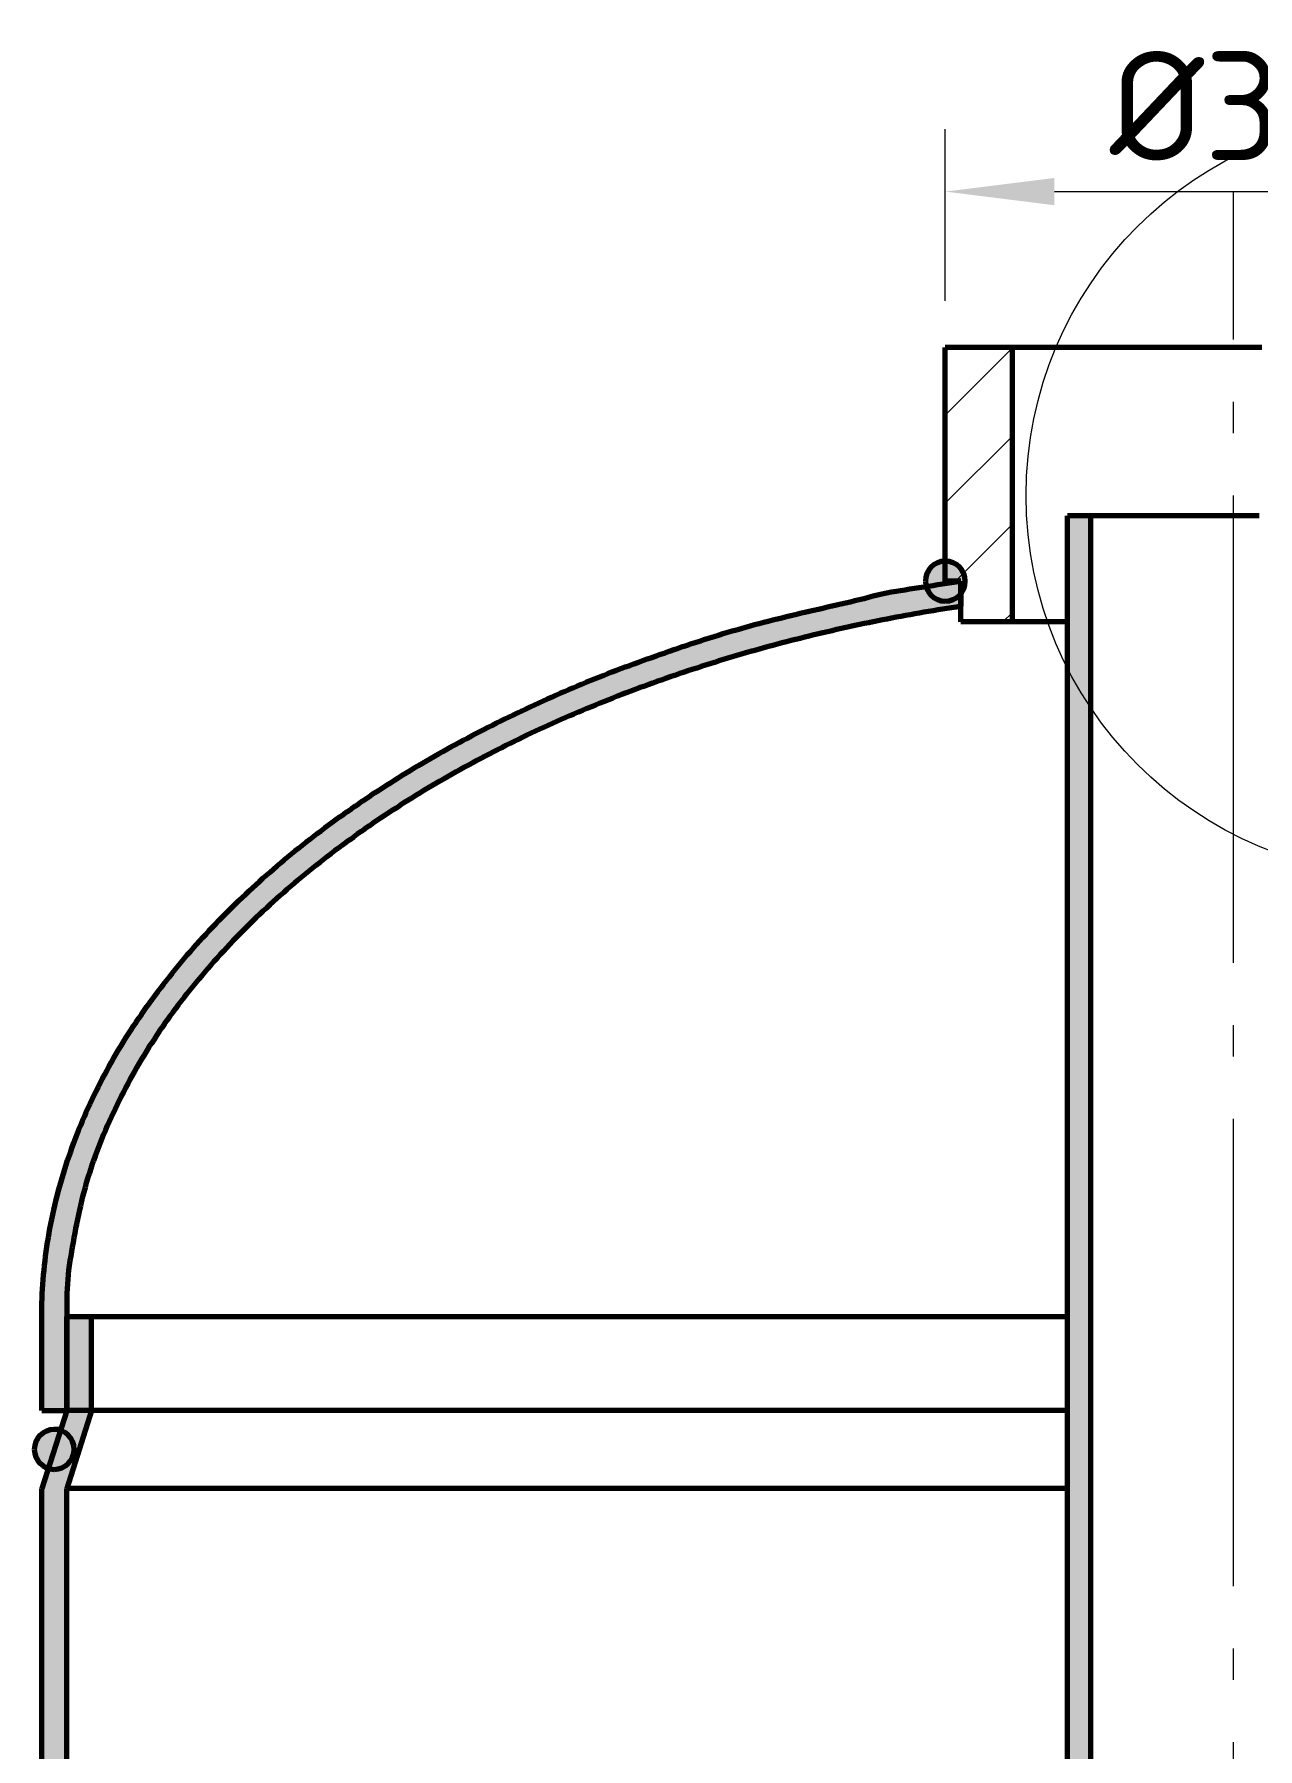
# Model space of a CAD drawing. Header units: millimetres. Extents: x 0 to 2382, y 0 to 420.
# Drawn here: x 725.5 to 764.8, y 259.4 to 314.4 of the extents above; entities that cross this region are included whole.
import ezdxf

# ---------------------------------------------------------------- set-up
doc = ezdxf.new("R2010")
doc.units = ezdxf.units.MM
doc.linetypes.add('IRAM-F-TRAZO-PUNTO', pattern=[20, 15, -2, 1, -2])
for name, color, linetype, lineweight in [('01-VISIBLE', 7, 'CONTINUOUS', 70), ('03-EJE', 1, 'IRAM-F-TRAZO-PUNTO', 18), ('04-COTA', 3, 'CONTINUOUS', 18), ('05-RAYADO', 8, 'CONTINUOUS', 18), ('08-FINA', 5, 'CONTINUOUS', 18)]:
    doc.layers.add(name, color=color, linetype=linetype, lineweight=lineweight)
doc.styles.add('ISO3098', font='isocpeur.ttf')
doc.dimstyles.new('FLAMA-IRAM', dxfattribs={"dimtxt": 3.5, "dimasz": 3.5, "dimexe": 2, "dimexo": 1.5, "dimgap": 1, "dimtad": 1, "dimdec": 1, "dimtxsty": 'ISO3098', "dimblk": 'IRAM_FLECHA', "dimblk1": 'IRAM_FLECHA', "dimblk2": 'IRAM_FLECHA', "dimcen": 2.5, "dimclrd": 256, "dimclre": 256, "dimclrt": 256, "dimazin": 3, "dimtfac": 1, "dimtmove": 0, "dimatfit": 3, "dimlwd": 18, "dimlwe": 18})

# ---------------------------------------------------------------- blocks, each defined once
blk = doc.blocks.new('IRAM_FLECHA')
blk.add_solid([(0, 0), (-1, 0.125), (-1, -0.125)])

msp = doc.modelspace()

# ---------------------------------------------------------------- hatches: boundary and pattern name
at = {"layer": '05-RAYADO'}
h = msp.add_hatch(dxfattribs=at)
h.set_pattern_fill('ANSI31', scale=0.62992)
h.paths.add_polyline_path([(756.906, 295.569), (755.245, 295.569), (755.245, 296.875), (754.75, 296.875), (754.75, 304.375), (756.906, 304.375)])
h = msp.add_hatch(color=7, dxfattribs=at)
h.dxf.hatch_style = 1
h.paths.add_polyline_path([(759.425, 122.175), (758.675, 122.175), (758.675, 298.975), (759.425, 298.975)])
h = msp.add_hatch(color=7, dxfattribs=at)
h.dxf.hatch_style = 1
h.paths.add_polyline_path([(754.11, 296.875), (754.118, 296.975), (754.141, 297.073), (754.18, 297.166), (754.232, 297.251), (754.297, 297.328), (754.374, 297.393), (754.459, 297.445), (754.552, 297.484), (754.65, 297.507), (754.75, 297.515), (754.85, 297.507), (754.948, 297.484), (755.041, 297.445), (755.126, 297.393), (755.203, 297.328), (755.268, 297.251), (755.32, 297.166), (755.359, 297.073), (755.382, 296.975), (755.39, 296.875), (755.382, 296.775), (755.359, 296.677), (755.32, 296.584), (755.268, 296.499), (755.203, 296.422), (755.126, 296.357), (755.041, 296.305), (754.948, 296.266), (754.85, 296.243), (754.75, 296.235), (754.65, 296.243), (754.552, 296.266), (754.459, 296.305), (754.374, 296.357), (754.297, 296.422), (754.232, 296.499), (754.18, 296.584), (754.141, 296.677), (754.118, 296.775)])
h = msp.add_hatch(color=7, dxfattribs=at)
h.dxf.hatch_style = 1
h.paths.add_polyline_path([(726.55, 270.268), (725.75, 270.268), (725.75, 273.268), (725.75, 273.37), (725.751, 273.473), (725.753, 273.575), (725.755, 273.677), (725.758, 273.78), (725.762, 273.882), (725.767, 273.984), (725.772, 274.086), (725.777, 274.188), (725.784, 274.29), (725.791, 274.392), (725.799, 274.495), (725.807, 274.596), (725.816, 274.698), (725.826, 274.8), (725.837, 274.902), (725.848, 275.004), (725.86, 275.105), (725.872, 275.207), (725.886, 275.308), (725.899, 275.41), (725.914, 275.511), (725.929, 275.612), (725.945, 275.713), (725.962, 275.814), (725.979, 275.915), (725.996, 276.016), (726.015, 276.116), (726.034, 276.217), (726.054, 276.317), (726.074, 276.418), (726.095, 276.518), (726.117, 276.618), (726.139, 276.718), (726.162, 276.817), (726.186, 276.917), (726.21, 277.016), (726.235, 277.116), (726.26, 277.215), (726.286, 277.314), (726.313, 277.412), (726.34, 277.511), (726.368, 277.609), (726.396, 277.708), (726.426, 277.806), (726.455, 277.904), (726.486, 278.001), (726.517, 278.099), (726.548, 278.196), (726.58, 278.293), (726.613, 278.39), (726.646, 278.487), (726.68, 278.584), (726.715, 278.68), (726.75, 278.776), (726.785, 278.872), (726.822, 278.968), (726.858, 279.063), (726.896, 279.158), (726.933, 279.253), (726.972, 279.348), (727.011, 279.443), (727.05, 279.537), (727.09, 279.631), (727.131, 279.725), (727.172, 279.819), (727.214, 279.912), (727.256, 280.006), (727.299, 280.099), (727.342, 280.191), (727.386, 280.284), (727.43, 280.376), (727.475, 280.468), (727.52, 280.56), (727.566, 280.651), (727.612, 280.742), (727.659, 280.833), (727.706, 280.924), (727.754, 281.015), (727.802, 281.105), (727.851, 281.195), (727.9, 281.285), (727.95, 281.374), (728, 281.463), (728.051, 281.552), (728.102, 281.641), (728.154, 281.729), (728.206, 281.817), (728.258, 281.905), (728.311, 281.992), (728.365, 282.08), (728.418, 282.167), (728.473, 282.253), (728.527, 282.34), (728.583, 282.426), (728.638, 282.512), (728.694, 282.598), (728.751, 282.683), (728.807, 282.768), (728.865, 282.853), (728.922, 282.937), (728.98, 283.022), (729.039, 283.106), (729.098, 283.189), (729.157, 283.273), (729.217, 283.356), (729.277, 283.439), (729.337, 283.521), (729.398, 283.603), (729.459, 283.685), (729.521, 283.767), (729.583, 283.849), (729.645, 283.93), (729.708, 284.01), (729.771, 284.091), (729.834, 284.171), (729.898, 284.251), (729.962, 284.331), (730.027, 284.41), (730.092, 284.49), (730.157, 284.568), (730.222, 284.647), (730.288, 284.725), (730.355, 284.803), (730.421, 284.881), (730.488, 284.958), (730.555, 285.035), (730.623, 285.112), (730.691, 285.189), (730.759, 285.265), (730.827, 285.341), (730.896, 285.417), (730.965, 285.492), (731.035, 285.567), (731.105, 285.642), (731.175, 285.717), (731.245, 285.791), (731.316, 285.865), (731.387, 285.939), (731.458, 286.012), (731.529, 286.085), (731.601, 286.158), (731.673, 286.231), (731.746, 286.303), (731.818, 286.375), (731.891, 286.447), (731.965, 286.518), (732.038, 286.589), (732.112, 286.66), (732.186, 286.731), (732.26, 286.801), (732.335, 286.871), (732.41, 286.941), (732.485, 287.01), (732.56, 287.08), (732.636, 287.149), (732.712, 287.217), (732.788, 287.286), (732.864, 287.354), (732.941, 287.422), (733.018, 287.489), (733.095, 287.556), (733.172, 287.623), (733.25, 287.69), (733.327, 287.756), (733.405, 287.823), (733.484, 287.889), (733.562, 287.954), (733.641, 288.02), (733.72, 288.085), (733.799, 288.149), (733.878, 288.214), (733.958, 288.278), (734.038, 288.342), (734.118, 288.406), (734.198, 288.469), (734.279, 288.533), (734.359, 288.595), (734.44, 288.658), (734.521, 288.721), (734.603, 288.783), (734.684, 288.845), (734.766, 288.906), (734.848, 288.967), (734.93, 289.028), (735.012, 289.089), (735.095, 289.15), (735.177, 289.21), (735.26, 289.27), (735.343, 289.33), (735.426, 289.389), (735.51, 289.449), (735.593, 289.508), (735.677, 289.566), (735.761, 289.625), (735.845, 289.683), (735.93, 289.741), (736.014, 289.799), (736.099, 289.856), (736.184, 289.913), (736.269, 289.97), (736.354, 290.027), (736.439, 290.083), (736.525, 290.139), (736.61, 290.195), (736.696, 290.251), (736.782, 290.306), (736.868, 290.362), (736.955, 290.417), (737.041, 290.471), (737.128, 290.526), (737.215, 290.58), (737.302, 290.634), (737.389, 290.687), (737.476, 290.741), (737.563, 290.794), (737.651, 290.847), (737.739, 290.899), (737.827, 290.952), (737.915, 291.004), (738.003, 291.056), (738.091, 291.108), (738.18, 291.159), (738.268, 291.21), (738.357, 291.261), (738.446, 291.312), (738.535, 291.363), (738.624, 291.413), (738.713, 291.463), (738.802, 291.512), (738.892, 291.562), (738.982, 291.611), (739.071, 291.66), (739.161, 291.709), (739.251, 291.758), (739.342, 291.806), (739.432, 291.854), (739.522, 291.902), (739.613, 291.95), (739.704, 291.997), (739.794, 292.044), (739.885, 292.091), (739.976, 292.138), (740.067, 292.184), (740.159, 292.231), (740.25, 292.277), (740.342, 292.323), (740.433, 292.368), (740.525, 292.414), (740.617, 292.459), (740.709, 292.504), (740.801, 292.548), (740.893, 292.593), (740.985, 292.637), (741.077, 292.681), (741.17, 292.725), (741.262, 292.769), (741.355, 292.812), (741.448, 292.855), (741.541, 292.898), (741.634, 292.941), (741.727, 292.983), (741.82, 293.026), (741.913, 293.068), (742.006, 293.109), (742.1, 293.151), (742.194, 293.192), (742.287, 293.233), (742.381, 293.274), (742.475, 293.315), (742.569, 293.355), (742.663, 293.396), (742.757, 293.436), (742.851, 293.475), (742.946, 293.515), (743.04, 293.554), (743.135, 293.593), (743.23, 293.632), (743.324, 293.67), (743.419, 293.709), (743.514, 293.747), (743.609, 293.785), (743.704, 293.822), (743.8, 293.86), (743.895, 293.897), (743.99, 293.934), (744.086, 293.971), (744.181, 294.007), (744.277, 294.043), (744.373, 294.08), (744.469, 294.116), (744.564, 294.151), (744.66, 294.187), (744.756, 294.222), (744.852, 294.257), (744.949, 294.292), (745.045, 294.327), (745.141, 294.362), (745.237, 294.397), (745.334, 294.431), (745.43, 294.465), (745.527, 294.499), (745.623, 294.533), (745.72, 294.567), (745.816, 294.6), (745.913, 294.634), (746.01, 294.667), (746.107, 294.7), (746.204, 294.733), (746.3, 294.766), (746.397, 294.799), (746.494, 294.831), (746.591, 294.863), (746.689, 294.896), (746.786, 294.928), (746.883, 294.959), (746.98, 294.991), (747.078, 295.022), (747.175, 295.053), (747.273, 295.084), (747.37, 295.115), (747.468, 295.145), (747.566, 295.175), (747.664, 295.205), (747.762, 295.234), (747.86, 295.263), (747.958, 295.292), (748.056, 295.32), (748.155, 295.349), (748.253, 295.376), (748.352, 295.404), (748.45, 295.431), (748.549, 295.458), (748.648, 295.485), (748.747, 295.511), (748.846, 295.538), (748.945, 295.563), (749.044, 295.589), (749.143, 295.614), (749.242, 295.639), (749.341, 295.664), (749.441, 295.689), (749.54, 295.713), (749.639, 295.737), (749.739, 295.761), (749.838, 295.785), (749.938, 295.808), (750.038, 295.832), (750.137, 295.855), (750.237, 295.878), (750.336, 295.902), (750.436, 295.925), (750.536, 295.948), (750.636, 295.971), (750.735, 295.994), (750.835, 296.016), (750.935, 296.039), (751.034, 296.062), (751.134, 296.085), (751.234, 296.108), (751.334, 296.13), (751.433, 296.153), (751.533, 296.176), (751.633, 296.199), (751.732, 296.222), (751.832, 296.246), (751.932, 296.27), (752.031, 296.294), (752.13, 296.319), (752.229, 296.345), (752.327, 296.373), (752.426, 296.402), (752.524, 296.429), (752.624, 296.453), (752.724, 296.474), (752.824, 296.493), (752.925, 296.512), (753.026, 296.53), (753.127, 296.547), (753.228, 296.564), (753.329, 296.58), (753.43, 296.597), (753.531, 296.613), (753.632, 296.629), (753.733, 296.645), (753.834, 296.66), (753.935, 296.676), (754.036, 296.692), (754.137, 296.707), (754.238, 296.723), (754.339, 296.738), (754.441, 296.754), (754.542, 296.769), (754.643, 296.784), (754.744, 296.799), (754.845, 296.814), (754.946, 296.83), (755.048, 296.845), (755.149, 296.86), (755.25, 296.875), (755.25, 296.069), (755.151, 296.054), (755.052, 296.039), (754.953, 296.023), (754.854, 296.008), (754.755, 295.992), (754.656, 295.976), (754.557, 295.96), (754.458, 295.944), (754.359, 295.928), (754.26, 295.911), (754.162, 295.894), (754.063, 295.877), (753.964, 295.86), (753.865, 295.843), (753.767, 295.826), (753.668, 295.808), (753.569, 295.79), (753.471, 295.772), (753.372, 295.754), (753.274, 295.736), (753.175, 295.717), (753.077, 295.698), (752.978, 295.68), (752.88, 295.66), (752.782, 295.641), (752.683, 295.622), (752.585, 295.602), (752.487, 295.582), (752.389, 295.562), (752.291, 295.542), (752.192, 295.522), (752.094, 295.501), (751.996, 295.481), (751.898, 295.46), (751.8, 295.439), (751.702, 295.418), (751.604, 295.396), (751.507, 295.375), (751.409, 295.353), (751.311, 295.331), (751.213, 295.309), (751.116, 295.286), (751.018, 295.264), (750.92, 295.241), (750.823, 295.218), (750.725, 295.195), (750.628, 295.172), (750.53, 295.149), (750.433, 295.125), (750.336, 295.101), (750.238, 295.077), (750.141, 295.053), (750.044, 295.029), (749.947, 295.004), (749.849, 294.98), (749.752, 294.955), (749.655, 294.93), (749.558, 294.904), (749.462, 294.879), (749.365, 294.853), (749.268, 294.827), (749.171, 294.801), (749.074, 294.775), (748.978, 294.749), (748.881, 294.722), (748.784, 294.695), (748.688, 294.668), (748.591, 294.641), (748.495, 294.614), (748.399, 294.586), (748.302, 294.559), (748.206, 294.531), (748.11, 294.503), (748.014, 294.474), (747.918, 294.446), (747.822, 294.417), (747.726, 294.388), (747.63, 294.359), (747.534, 294.33), (747.438, 294.3), (747.343, 294.271), (747.247, 294.241), (747.151, 294.211), (747.056, 294.181), (746.96, 294.15), (746.865, 294.119), (746.77, 294.089), (746.674, 294.058), (746.579, 294.026), (746.484, 293.995), (746.389, 293.963), (746.294, 293.932), (746.199, 293.899), (746.104, 293.867), (746.009, 293.835), (745.914, 293.802), (745.82, 293.769), (745.725, 293.736), (745.63, 293.703), (745.536, 293.67), (745.442, 293.636), (745.347, 293.602), (745.253, 293.568), (745.159, 293.534), (745.065, 293.5), (744.971, 293.465), (744.877, 293.43), (744.783, 293.395), (744.689, 293.36), (744.595, 293.325), (744.502, 293.289), (744.408, 293.253), (744.315, 293.217), (744.221, 293.181), (744.128, 293.144), (744.035, 293.108), (743.941, 293.071), (743.848, 293.034), (743.755, 292.996), (743.662, 292.959), (743.569, 292.921), (743.477, 292.883), (743.384, 292.845), (743.291, 292.807), (743.199, 292.768), (743.107, 292.729), (743.014, 292.69), (742.922, 292.651), (742.83, 292.612), (742.738, 292.572), (742.646, 292.532), (742.554, 292.492), (742.462, 292.452), (742.371, 292.411), (742.279, 292.371), (742.188, 292.33), (742.096, 292.289), (742.005, 292.247), (741.914, 292.206), (741.823, 292.164), (741.732, 292.122), (741.641, 292.08), (741.55, 292.037), (741.459, 291.995), (741.369, 291.952), (741.278, 291.909), (741.188, 291.865), (741.098, 291.822), (741.007, 291.778), (740.917, 291.734), (740.827, 291.69), (740.738, 291.645), (740.648, 291.601), (740.558, 291.556), (740.469, 291.511), (740.38, 291.465), (740.29, 291.42), (740.201, 291.374), (740.112, 291.328), (740.023, 291.282), (739.934, 291.235), (739.846, 291.189), (739.757, 291.142), (739.669, 291.095), (739.581, 291.047), (739.492, 291), (739.404, 290.952), (739.316, 290.904), (739.229, 290.855), (739.141, 290.807), (739.053, 290.758), (738.966, 290.709), (738.879, 290.66), (738.792, 290.61), (738.705, 290.56), (738.618, 290.51), (738.531, 290.46), (738.444, 290.41), (738.358, 290.359), (738.272, 290.308), (738.186, 290.257), (738.1, 290.205), (738.014, 290.154), (737.928, 290.102), (737.842, 290.05), (737.757, 289.997), (737.672, 289.945), (737.586, 289.892), (737.502, 289.839), (737.417, 289.785), (737.332, 289.732), (737.247, 289.678), (737.163, 289.624), (737.079, 289.57), (736.995, 289.515), (736.911, 289.46), (736.827, 289.405), (736.744, 289.35), (736.66, 289.294), (736.577, 289.238), (736.494, 289.182), (736.411, 289.126), (736.329, 289.069), (736.246, 289.012), (736.164, 288.955), (736.082, 288.898), (736, 288.84), (735.918, 288.782), (735.836, 288.724), (735.755, 288.666), (735.673, 288.607), (735.592, 288.548), (735.511, 288.489), (735.431, 288.43), (735.35, 288.37), (735.27, 288.31), (735.19, 288.25), (735.11, 288.19), (735.03, 288.129), (734.951, 288.068), (734.871, 288.007), (734.792, 287.945), (734.713, 287.883), (734.635, 287.821), (734.556, 287.759), (734.478, 287.696), (734.4, 287.634), (734.322, 287.57), (734.244, 287.507), (734.167, 287.443), (734.09, 287.379), (734.013, 287.315), (733.936, 287.251), (733.86, 287.186), (733.783, 287.121), (733.707, 287.056), (733.631, 286.99), (733.556, 286.924), (733.481, 286.858), (733.405, 286.792), (733.331, 286.725), (733.256, 286.658), (733.182, 286.591), (733.108, 286.524), (733.034, 286.456), (732.96, 286.388), (732.887, 286.32), (732.814, 286.251), (732.741, 286.182), (732.668, 286.113), (732.596, 286.044), (732.524, 285.974), (732.452, 285.904), (732.381, 285.834), (732.31, 285.764), (732.239, 285.693), (732.168, 285.622), (732.098, 285.55), (732.028, 285.479), (731.958, 285.407), (731.888, 285.335), (731.819, 285.262), (731.75, 285.189), (731.682, 285.116), (731.613, 285.043), (731.545, 284.969), (731.478, 284.895), (731.41, 284.821), (731.343, 284.747), (731.277, 284.672), (731.21, 284.597), (731.144, 284.521), (731.078, 284.446), (731.013, 284.37), (730.948, 284.294), (730.883, 284.217), (730.819, 284.14), (730.755, 284.063), (730.691, 283.986), (730.627, 283.908), (730.564, 283.831), (730.502, 283.752), (730.439, 283.674), (730.377, 283.595), (730.316, 283.516), (730.255, 283.437), (730.194, 283.357), (730.133, 283.277), (730.073, 283.197), (730.013, 283.117), (729.954, 283.036), (729.895, 282.955), (729.836, 282.874), (729.778, 282.792), (729.72, 282.71), (729.663, 282.628), (729.606, 282.546), (729.549, 282.463), (729.493, 282.38), (729.437, 282.297), (729.381, 282.214), (729.326, 282.13), (729.272, 282.046), (729.218, 281.961), (729.164, 281.877), (729.111, 281.792), (729.058, 281.707), (729.006, 281.621), (728.954, 281.536), (728.902, 281.45), (728.852, 281.363), (728.801, 281.277), (728.751, 281.19), (728.702, 281.103), (728.653, 281.015), (728.604, 280.928), (728.556, 280.84), (728.509, 280.751), (728.462, 280.663), (728.415, 280.574), (728.369, 280.485), (728.323, 280.396), (728.278, 280.306), (728.234, 280.217), (728.19, 280.127), (728.146, 280.036), (728.103, 279.946), (728.06, 279.855), (728.018, 279.764), (727.976, 279.673), (727.935, 279.582), (727.894, 279.49), (727.854, 279.399), (727.814, 279.307), (727.775, 279.214), (727.736, 279.122), (727.698, 279.03), (727.66, 278.937), (727.622, 278.844), (727.586, 278.751), (727.549, 278.657), (727.514, 278.563), (727.479, 278.47), (727.444, 278.375), (727.411, 278.281), (727.378, 278.186), (727.345, 278.092), (727.314, 277.997), (727.283, 277.901), (727.252, 277.806), (727.223, 277.71), (727.194, 277.614), (727.166, 277.518), (727.139, 277.421), (727.113, 277.325), (727.087, 277.228), (727.062, 277.131), (727.038, 277.033), (727.014, 276.936), (726.991, 276.838), (726.969, 276.741), (726.947, 276.643), (726.926, 276.545), (726.906, 276.447), (726.885, 276.349), (726.866, 276.25), (726.846, 276.152), (726.827, 276.054), (726.809, 275.955), (726.79, 275.857), (726.772, 275.758), (726.755, 275.66), (726.738, 275.561), (726.721, 275.462), (726.704, 275.363), (726.687, 275.264), (726.671, 275.166), (726.655, 275.067), (726.64, 274.968), (726.626, 274.868), (726.613, 274.769), (726.601, 274.669), (726.591, 274.57), (726.583, 274.47), (726.576, 274.37), (726.57, 274.27), (726.565, 274.17), (726.561, 274.07), (726.558, 273.969), (726.556, 273.869), (726.554, 273.769), (726.552, 273.669), (726.551, 273.569), (726.551, 273.468), (726.55, 273.368), (726.55, 273.268)])
h = msp.add_hatch(color=7, dxfattribs=at)
h.dxf.hatch_style = 1
h.paths.add_polyline_path([(726.55, 109.625), (725.75, 109.625), (725.75, 267.768), (726.55, 270.268), (726.55, 273.268), (727.35, 273.268), (727.35, 270.268), (726.55, 267.768)])
h = msp.add_hatch(color=7, dxfattribs=at)
h.dxf.hatch_style = 1
h.paths.add_polyline_path([(725.51, 269.018), (725.518, 269.118), (725.541, 269.216), (725.58, 269.309), (725.632, 269.394), (725.697, 269.471), (725.774, 269.536), (725.859, 269.588), (725.952, 269.627), (726.05, 269.65), (726.15, 269.658), (726.25, 269.65), (726.348, 269.627), (726.441, 269.588), (726.526, 269.536), (726.603, 269.471), (726.668, 269.394), (726.72, 269.309), (726.759, 269.216), (726.782, 269.118), (726.79, 269.018), (726.782, 268.918), (726.759, 268.82), (726.72, 268.727), (726.668, 268.642), (726.603, 268.565), (726.526, 268.5), (726.441, 268.448), (726.348, 268.409), (726.25, 268.386), (726.15, 268.378), (726.05, 268.386), (725.952, 268.409), (725.859, 268.448), (725.774, 268.5), (725.697, 268.565), (725.632, 268.642), (725.58, 268.727), (725.541, 268.82), (725.518, 268.918)])

# ---------------------------------------------------------------- linework, layer by layer
at = {"layer": '01-VISIBLE'}
for p, q in [((756.906, 304.375), (754.75, 304.375)), ((754.75, 296.875), (754.75, 304.375)), ((756.906, 295.569), (756.906, 304.375)), ((758.675, 122.175), (758.675, 298.975)), ((759.425, 298.975), (758.675, 298.975)), ((759.425, 122.175), (759.425, 298.975)), ((755.245, 296.875), (754.75, 296.875)), ((755.245, 295.569), (755.245, 296.875)), ((755.25, 296.875), (755.25, 296.069)), ((756.906, 295.569), (755.245, 295.569)), ((725.75, 270.268), (725.75, 273.268)), ((727.35, 273.268), (726.55, 273.268)), ((726.55, 270.268), (726.55, 273.268)), ((726.55, 273.268), (726.55, 270.268)), ((727.35, 270.268), (727.35, 273.268)), ((726.55, 270.268), (725.75, 267.768)), ((725.75, 270.268), (726.55, 270.268)), ((727.35, 270.268), (726.55, 267.768)), ((725.75, 109.625), (725.75, 267.768)), ((726.55, 109.625), (726.55, 267.768))]:
    msp.add_line(p, q, dxfattribs=at)
for points in [[(764.906, 304.375), (764.755, 304.375), (764.604, 304.375), (764.453, 304.375), (764.302, 304.375), (764.151, 304.375), (764, 304.375), (763.849, 304.375), (763.698, 304.375), (763.547, 304.375), (763.396, 304.375), (763.245, 304.375), (763.094, 304.375), (762.943, 304.375), (762.793, 304.375), (762.642, 304.375), (762.491, 304.375), (762.34, 304.375), (762.189, 304.375), (762.038, 304.375), (761.887, 304.375), (761.736, 304.375), (761.585, 304.375), (761.434, 304.375), (761.283, 304.375), (761.132, 304.375), (760.981, 304.375), (760.83, 304.375), (760.679, 304.375), (760.528, 304.375), (760.378, 304.375), (760.227, 304.375), (760.076, 304.375), (759.925, 304.375), (759.774, 304.375), (759.623, 304.375), (759.472, 304.375), (759.321, 304.375), (759.17, 304.375), (759.019, 304.375), (758.868, 304.375), (758.717, 304.375), (758.566, 304.375), (758.415, 304.375), (758.264, 304.375), (758.113, 304.375), (757.963, 304.375), (757.812, 304.375), (757.661, 304.375), (757.51, 304.375), (757.359, 304.375), (757.208, 304.375), (757.057, 304.375), (756.906, 304.375)], [(764.825, 298.975), (764.675, 298.975), (764.525, 298.975), (764.375, 298.975), (764.225, 298.975), (764.075, 298.975), (763.925, 298.975), (763.775, 298.975), (763.625, 298.975), (763.475, 298.975), (763.325, 298.975), (763.175, 298.975), (763.025, 298.975), (762.875, 298.975), (762.725, 298.975), (762.575, 298.975), (762.425, 298.975), (762.275, 298.975), (762.125, 298.975), (761.975, 298.975), (761.825, 298.975), (761.675, 298.975), (761.525, 298.975), (761.375, 298.975), (761.225, 298.975), (761.075, 298.975), (760.925, 298.975), (760.775, 298.975), (760.625, 298.975), (760.475, 298.975), (760.325, 298.975), (760.175, 298.975), (760.025, 298.975), (759.875, 298.975), (759.725, 298.975), (759.575, 298.975), (759.425, 298.975)], [(725.75, 273.268), (725.751, 273.418), (725.753, 273.569), (725.757, 273.719), (725.762, 273.87), (725.768, 274.02), (725.776, 274.17), (725.786, 274.32), (725.797, 274.471), (725.809, 274.62), (725.823, 274.77), (725.839, 274.92), (725.856, 275.069), (725.874, 275.219), (725.894, 275.368), (725.915, 275.517), (725.938, 275.666), (725.962, 275.814), (725.987, 275.962), (726.014, 276.111), (726.042, 276.258), (726.072, 276.406), (726.103, 276.553), (726.135, 276.7), (726.169, 276.847), (726.204, 276.993), (726.24, 277.139), (726.278, 277.285), (726.317, 277.43), (726.358, 277.575), (726.4, 277.719), (726.443, 277.863), (726.487, 278.007), (726.533, 278.15), (726.58, 278.293), (726.629, 278.436), (726.678, 278.578), (726.729, 278.72), (726.781, 278.861), (726.834, 279.001), (726.889, 279.142), (726.945, 279.281), (727.002, 279.421), (727.06, 279.559), (727.119, 279.698), (727.179, 279.836), (727.241, 279.973), (727.304, 280.11), (727.368, 280.246), (727.433, 280.381), (727.499, 280.517), (727.566, 280.651), (727.634, 280.785), (727.704, 280.919), (727.774, 281.052), (727.845, 281.184), (727.918, 281.316), (727.991, 281.447), (728.066, 281.578), (728.142, 281.708), (728.218, 281.838), (728.296, 281.967), (728.374, 282.095), (728.453, 282.223), (728.534, 282.35), (728.615, 282.477), (728.697, 282.603), (728.781, 282.728), (728.865, 282.853), (728.95, 282.977), (729.035, 283.101), (729.122, 283.224), (729.21, 283.346), (729.298, 283.468), (729.387, 283.589), (729.477, 283.709), (729.568, 283.829), (729.66, 283.949), (729.752, 284.067), (729.846, 284.185), (729.94, 284.303), (730.034, 284.42), (730.13, 284.536), (730.226, 284.652), (730.323, 284.767), (730.421, 284.881), (730.52, 284.995), (730.619, 285.108), (730.719, 285.22), (730.819, 285.332), (730.921, 285.443), (731.023, 285.554), (731.125, 285.664), (731.228, 285.774), (731.332, 285.882), (731.437, 285.991), (731.542, 286.098), (731.648, 286.205), (731.754, 286.311), (731.861, 286.417), (731.969, 286.522), (732.077, 286.627), (732.186, 286.731), (732.295, 286.834), (732.405, 286.937), (732.516, 287.039), (732.627, 287.14), (732.738, 287.241), (732.851, 287.342), (732.963, 287.441), (733.077, 287.541), (733.19, 287.639), (733.304, 287.737), (733.419, 287.834), (733.534, 287.931), (733.65, 288.027), (733.766, 288.123), (733.883, 288.218), (734, 288.312), (734.118, 288.406), (734.236, 288.499), (734.355, 288.592), (734.474, 288.684), (734.593, 288.775), (734.713, 288.866), (734.833, 288.957), (734.954, 289.046), (735.075, 289.136), (735.197, 289.224), (735.319, 289.312), (735.441, 289.4), (735.564, 289.487), (735.687, 289.573), (735.811, 289.659), (735.935, 289.744), (736.059, 289.829), (736.184, 289.913), (736.309, 289.997), (736.434, 290.08), (736.56, 290.162), (736.686, 290.244), (736.813, 290.326), (736.94, 290.407), (737.067, 290.487), (737.194, 290.567), (737.322, 290.646), (737.45, 290.725), (737.579, 290.803), (737.708, 290.881), (737.837, 290.958), (737.966, 291.035), (738.096, 291.111), (738.226, 291.186), (738.357, 291.261), (738.488, 291.336), (738.619, 291.41), (738.75, 291.483), (738.881, 291.556), (739.013, 291.629), (739.146, 291.701), (739.278, 291.772), (739.411, 291.843), (739.544, 291.913), (739.677, 291.983), (739.81, 292.053), (739.944, 292.121), (740.078, 292.19), (740.212, 292.258), (740.347, 292.325), (740.482, 292.392), (740.617, 292.459), (740.752, 292.525), (740.887, 292.59), (741.023, 292.655), (741.159, 292.72), (741.295, 292.784), (741.431, 292.848), (741.568, 292.911), (741.705, 292.973), (741.842, 293.036), (741.979, 293.097), (742.116, 293.158), (742.254, 293.219), (742.392, 293.279), (742.53, 293.339), (742.669, 293.398), (742.807, 293.457), (742.946, 293.515), (743.085, 293.572), (743.224, 293.63), (743.363, 293.686), (743.503, 293.742), (743.643, 293.798), (743.783, 293.853), (743.923, 293.908), (744.063, 293.962), (744.204, 294.016), (744.345, 294.069), (744.485, 294.122), (744.626, 294.174), (744.768, 294.226), (744.909, 294.278), (745.05, 294.329), (745.192, 294.38), (745.334, 294.431), (745.476, 294.481), (745.617, 294.531), (745.76, 294.58), (745.902, 294.63), (746.044, 294.679), (746.186, 294.727), (746.329, 294.775), (746.472, 294.823), (746.614, 294.871), (746.757, 294.918), (746.9, 294.965), (747.043, 295.011), (747.187, 295.057), (747.33, 295.102), (747.474, 295.147), (747.618, 295.191), (747.762, 295.234), (747.906, 295.277), (748.051, 295.319), (748.195, 295.36), (748.34, 295.401), (748.485, 295.441), (748.63, 295.48), (748.776, 295.519), (748.921, 295.557), (749.067, 295.595), (749.213, 295.632), (749.359, 295.668), (749.505, 295.704), (749.651, 295.74), (749.797, 295.775), (749.944, 295.81), (750.09, 295.844), (750.237, 295.878), (750.383, 295.913), (750.53, 295.946), (750.677, 295.98), (750.823, 296.014), (750.97, 296.047), (751.117, 296.081), (751.263, 296.114), (751.41, 296.148), (751.557, 296.182), (751.703, 296.216), (751.85, 296.25), (751.996, 296.285), (752.142, 296.322), (752.287, 296.362), (752.431, 296.404), (752.577, 296.442), (752.724, 296.474), (752.872, 296.502), (753.02, 296.529), (753.168, 296.554), (753.317, 296.578), (753.465, 296.602), (753.614, 296.626), (753.762, 296.649), (753.911, 296.672), (754.06, 296.695), (754.209, 296.718), (754.357, 296.741), (754.506, 296.763), (754.655, 296.786), (754.804, 296.808), (754.952, 296.831), (755.101, 296.853), (755.25, 296.875)], [(755.25, 296.069), (755.101, 296.046), (754.953, 296.023), (754.804, 296), (754.656, 295.976), (754.508, 295.952), (754.359, 295.928), (754.211, 295.903), (754.063, 295.877), (753.915, 295.852), (753.767, 295.826), (753.619, 295.799), (753.471, 295.772), (753.323, 295.745), (753.175, 295.717), (753.028, 295.689), (752.88, 295.66), (752.733, 295.632), (752.585, 295.602), (752.438, 295.572), (752.291, 295.542), (752.143, 295.512), (751.996, 295.481), (751.849, 295.449), (751.702, 295.418), (751.555, 295.385), (751.409, 295.353), (751.262, 295.32), (751.116, 295.286), (750.969, 295.253), (750.823, 295.218), (750.676, 295.184), (750.53, 295.149), (750.384, 295.113), (750.238, 295.077), (750.092, 295.041), (749.947, 295.004), (749.801, 294.967), (749.655, 294.93), (749.51, 294.892), (749.365, 294.853), (749.219, 294.814), (749.074, 294.775), (748.929, 294.735), (748.784, 294.695), (748.64, 294.655), (748.495, 294.614), (748.351, 294.572), (748.206, 294.531), (748.062, 294.488), (747.918, 294.446), (747.774, 294.403), (747.63, 294.359), (747.486, 294.315), (747.343, 294.271), (747.199, 294.226), (747.056, 294.181), (746.913, 294.135), (746.77, 294.089), (746.627, 294.042), (746.484, 293.995), (746.341, 293.947), (746.199, 293.899), (746.056, 293.851), (745.914, 293.802), (745.772, 293.753), (745.63, 293.703), (745.489, 293.653), (745.347, 293.602), (745.206, 293.551), (745.065, 293.5), (744.924, 293.448), (744.783, 293.395), (744.642, 293.342), (744.502, 293.289), (744.361, 293.235), (744.221, 293.181), (744.081, 293.126), (743.941, 293.071), (743.802, 293.015), (743.662, 292.959), (743.523, 292.902), (743.384, 292.845), (743.245, 292.787), (743.107, 292.729), (742.968, 292.671), (742.83, 292.612), (742.692, 292.552), (742.554, 292.492), (742.416, 292.432), (742.279, 292.371), (742.142, 292.309), (742.005, 292.247), (741.868, 292.185), (741.732, 292.122), (741.595, 292.059), (741.459, 291.995), (741.323, 291.93), (741.188, 291.865), (741.053, 291.8), (740.917, 291.734), (740.783, 291.668), (740.648, 291.601), (740.514, 291.533), (740.38, 291.465), (740.246, 291.397), (740.112, 291.328), (739.979, 291.259), (739.846, 291.189), (739.713, 291.118), (739.581, 291.047), (739.448, 290.976), (739.316, 290.904), (739.185, 290.831), (739.053, 290.758), (738.922, 290.684), (738.792, 290.61), (738.661, 290.535), (738.531, 290.46), (738.401, 290.384), (738.272, 290.308), (738.143, 290.231), (738.014, 290.154), (737.885, 290.076), (737.757, 289.997), (737.629, 289.918), (737.502, 289.839), (737.374, 289.759), (737.247, 289.678), (737.121, 289.597), (736.995, 289.515), (736.869, 289.433), (736.744, 289.35), (736.619, 289.266), (736.494, 289.182), (736.37, 289.098), (736.246, 289.012), (736.123, 288.927), (736, 288.84), (735.877, 288.753), (735.755, 288.666), (735.633, 288.578), (735.511, 288.489), (735.39, 288.4), (735.27, 288.31), (735.15, 288.22), (735.03, 288.129), (734.911, 288.037), (734.792, 287.945), (734.674, 287.852), (734.556, 287.759), (734.439, 287.665), (734.322, 287.57), (734.206, 287.475), (734.09, 287.379), (733.974, 287.283), (733.86, 287.186), (733.745, 287.089), (733.631, 286.99), (733.518, 286.891), (733.405, 286.792), (733.293, 286.692), (733.182, 286.591), (733.071, 286.49), (732.96, 286.388), (732.85, 286.286), (732.741, 286.182), (732.632, 286.079), (732.524, 285.974), (732.416, 285.869), (732.31, 285.764), (732.203, 285.657), (732.098, 285.55), (731.993, 285.443), (731.888, 285.335), (731.785, 285.226), (731.682, 285.116), (731.579, 285.006), (731.478, 284.895), (731.377, 284.784), (731.277, 284.672), (731.177, 284.559), (731.078, 284.446), (730.98, 284.332), (730.883, 284.217), (730.787, 284.102), (730.691, 283.986), (730.596, 283.87), (730.502, 283.752), (730.408, 283.635), (730.316, 283.516), (730.224, 283.397), (730.133, 283.277), (730.043, 283.157), (729.954, 283.036), (729.865, 282.914), (729.778, 282.792), (729.691, 282.669), (729.606, 282.546), (729.521, 282.422), (729.437, 282.297), (729.354, 282.172), (729.272, 282.046), (729.191, 281.919), (729.111, 281.792), (729.032, 281.664), (728.954, 281.536), (728.877, 281.406), (728.801, 281.277), (728.726, 281.146), (728.653, 281.015), (728.58, 280.884), (728.509, 280.751), (728.438, 280.618), (728.369, 280.485), (728.301, 280.351), (728.234, 280.217), (728.168, 280.082), (728.103, 279.946), (728.039, 279.81), (727.976, 279.673), (727.915, 279.536), (727.854, 279.399), (727.794, 279.261), (727.736, 279.122), (727.679, 278.983), (727.622, 278.844), (727.567, 278.704), (727.514, 278.563), (727.461, 278.423), (727.411, 278.281), (727.361, 278.139), (727.314, 277.997), (727.267, 277.853), (727.223, 277.71), (727.18, 277.566), (727.139, 277.421), (727.1, 277.276), (727.062, 277.131), (727.026, 276.985), (726.991, 276.838), (726.958, 276.692), (726.926, 276.545), (726.895, 276.398), (726.866, 276.25), (726.837, 276.103), (726.809, 275.955), (726.781, 275.807), (726.755, 275.66), (726.729, 275.511), (726.704, 275.363), (726.679, 275.215), (726.655, 275.067), (726.633, 274.918), (726.613, 274.769), (726.596, 274.62), (726.583, 274.47), (726.573, 274.32), (726.565, 274.17), (726.56, 274.02), (726.556, 273.869), (726.553, 273.719), (726.551, 273.569), (726.55, 273.418), (726.55, 273.268)], [(758.675, 295.569), (758.514, 295.569), (758.353, 295.569), (758.193, 295.569), (758.032, 295.569), (757.871, 295.569), (757.71, 295.569), (757.549, 295.569), (757.388, 295.569), (757.228, 295.569), (757.067, 295.569), (756.906, 295.569)], [(758.675, 273.268), (758.524, 273.268), (758.374, 273.268), (758.223, 273.268), (758.073, 273.268), (757.922, 273.268), (757.771, 273.268), (757.621, 273.268), (757.47, 273.268), (757.32, 273.268), (757.169, 273.268), (757.018, 273.268), (756.868, 273.268), (756.717, 273.268), (756.567, 273.268), (756.416, 273.268), (756.265, 273.268), (756.115, 273.268), (755.964, 273.268), (755.814, 273.268), (755.663, 273.268), (755.512, 273.268), (755.362, 273.268), (755.211, 273.268), (755.061, 273.268), (754.91, 273.268), (754.759, 273.268), (754.609, 273.268), (754.458, 273.268), (754.308, 273.268), (754.157, 273.268), (754.006, 273.268), (753.856, 273.268), (753.705, 273.268), (753.555, 273.268), (753.404, 273.268), (753.253, 273.268), (753.103, 273.268), (752.952, 273.268), (752.802, 273.268), (752.651, 273.268), (752.5, 273.268), (752.35, 273.268), (752.199, 273.268), (752.049, 273.268), (751.898, 273.268), (751.747, 273.268), (751.597, 273.268), (751.446, 273.268), (751.296, 273.268), (751.145, 273.268), (750.994, 273.268), (750.844, 273.268), (750.693, 273.268), (750.543, 273.268), (750.392, 273.268), (750.241, 273.268), (750.091, 273.268), (749.94, 273.268), (749.79, 273.268), (749.639, 273.268), (749.488, 273.268), (749.338, 273.268), (749.187, 273.268), (749.037, 273.268), (748.886, 273.268), (748.735, 273.268), (748.585, 273.268), (748.434, 273.268), (748.284, 273.268), (748.133, 273.268), (747.982, 273.268), (747.832, 273.268), (747.681, 273.268), (747.531, 273.268), (747.38, 273.268), (747.229, 273.268), (747.079, 273.268), (746.928, 273.268), (746.778, 273.268), (746.627, 273.268), (746.476, 273.268), (746.326, 273.268), (746.175, 273.268), (746.025, 273.268), (745.874, 273.268), (745.723, 273.268), (745.573, 273.268), (745.422, 273.268), (745.272, 273.268), (745.121, 273.268), (744.97, 273.268), (744.82, 273.268), (744.669, 273.268), (744.519, 273.268), (744.368, 273.268), (744.217, 273.268), (744.067, 273.268), (743.916, 273.268), (743.766, 273.268), (743.615, 273.268), (743.464, 273.268), (743.314, 273.268), (743.163, 273.268), (743.013, 273.268), (742.862, 273.268), (742.711, 273.268), (742.561, 273.268), (742.41, 273.268), (742.259, 273.268), (742.109, 273.268), (741.958, 273.268), (741.808, 273.268), (741.657, 273.268), (741.506, 273.268), (741.356, 273.268), (741.205, 273.268), (741.055, 273.268), (740.904, 273.268), (740.753, 273.268), (740.603, 273.268), (740.452, 273.268), (740.302, 273.268), (740.151, 273.268), (740, 273.268), (739.85, 273.268), (739.699, 273.268), (739.549, 273.268), (739.398, 273.268), (739.247, 273.268), (739.097, 273.268), (738.946, 273.268), (738.796, 273.268), (738.645, 273.268), (738.494, 273.268), (738.344, 273.268), (738.193, 273.268), (738.043, 273.268), (737.892, 273.268), (737.741, 273.268), (737.591, 273.268), (737.44, 273.268), (737.29, 273.268), (737.139, 273.268), (736.988, 273.268), (736.838, 273.268), (736.687, 273.268), (736.537, 273.268), (736.386, 273.268), (736.235, 273.268), (736.085, 273.268), (735.934, 273.268), (735.784, 273.268), (735.633, 273.268), (735.482, 273.268), (735.332, 273.268), (735.181, 273.268), (735.031, 273.268), (734.88, 273.268), (734.729, 273.268), (734.579, 273.268), (734.428, 273.268), (734.278, 273.268), (734.127, 273.268), (733.976, 273.268), (733.826, 273.268), (733.675, 273.268), (733.525, 273.268), (733.374, 273.268), (733.223, 273.268), (733.073, 273.268), (732.922, 273.268), (732.772, 273.268), (732.621, 273.268), (732.47, 273.268), (732.32, 273.268), (732.169, 273.268), (732.019, 273.268), (731.868, 273.268), (731.717, 273.268), (731.567, 273.268), (731.416, 273.268), (731.266, 273.268), (731.115, 273.268), (730.964, 273.268), (730.814, 273.268), (730.663, 273.268), (730.513, 273.268), (730.362, 273.268), (730.211, 273.268), (730.061, 273.268), (729.91, 273.268), (729.76, 273.268), (729.609, 273.268), (729.458, 273.268), (729.308, 273.268), (729.157, 273.268), (729.007, 273.268), (728.856, 273.268), (728.705, 273.268), (728.555, 273.268), (728.404, 273.268), (728.254, 273.268), (728.103, 273.268), (727.952, 273.268), (727.802, 273.268), (727.651, 273.268), (727.501, 273.268), (727.35, 273.268)], [(727.35, 270.268), (727.217, 270.268), (727.083, 270.268), (726.95, 270.268), (726.817, 270.268), (726.683, 270.268), (726.55, 270.268)], [(758.675, 270.268), (758.524, 270.268), (758.374, 270.268), (758.223, 270.268), (758.073, 270.268), (757.922, 270.268), (757.771, 270.268), (757.621, 270.268), (757.47, 270.268), (757.32, 270.268), (757.169, 270.268), (757.018, 270.268), (756.868, 270.268), (756.717, 270.268), (756.567, 270.268), (756.416, 270.268), (756.265, 270.268), (756.115, 270.268), (755.964, 270.268), (755.814, 270.268), (755.663, 270.268), (755.512, 270.268), (755.362, 270.268), (755.211, 270.268), (755.061, 270.268), (754.91, 270.268), (754.759, 270.268), (754.609, 270.268), (754.458, 270.268), (754.308, 270.268), (754.157, 270.268), (754.006, 270.268), (753.856, 270.268), (753.705, 270.268), (753.555, 270.268), (753.404, 270.268), (753.253, 270.268), (753.103, 270.268), (752.952, 270.268), (752.802, 270.268), (752.651, 270.268), (752.5, 270.268), (752.35, 270.268), (752.199, 270.268), (752.049, 270.268), (751.898, 270.268), (751.747, 270.268), (751.597, 270.268), (751.446, 270.268), (751.296, 270.268), (751.145, 270.268), (750.994, 270.268), (750.844, 270.268), (750.693, 270.268), (750.543, 270.268), (750.392, 270.268), (750.241, 270.268), (750.091, 270.268), (749.94, 270.268), (749.79, 270.268), (749.639, 270.268), (749.488, 270.268), (749.338, 270.268), (749.187, 270.268), (749.037, 270.268), (748.886, 270.268), (748.735, 270.268), (748.585, 270.268), (748.434, 270.268), (748.284, 270.268), (748.133, 270.268), (747.982, 270.268), (747.832, 270.268), (747.681, 270.268), (747.531, 270.268), (747.38, 270.268), (747.229, 270.268), (747.079, 270.268), (746.928, 270.268), (746.778, 270.268), (746.627, 270.268), (746.476, 270.268), (746.326, 270.268), (746.175, 270.268), (746.025, 270.268), (745.874, 270.268), (745.723, 270.268), (745.573, 270.268), (745.422, 270.268), (745.272, 270.268), (745.121, 270.268), (744.97, 270.268), (744.82, 270.268), (744.669, 270.268), (744.519, 270.268), (744.368, 270.268), (744.217, 270.268), (744.067, 270.268), (743.916, 270.268), (743.766, 270.268), (743.615, 270.268), (743.464, 270.268), (743.314, 270.268), (743.163, 270.268), (743.013, 270.268), (742.862, 270.268), (742.711, 270.268), (742.561, 270.268), (742.41, 270.268), (742.259, 270.268), (742.109, 270.268), (741.958, 270.268), (741.808, 270.268), (741.657, 270.268), (741.506, 270.268), (741.356, 270.268), (741.205, 270.268), (741.055, 270.268), (740.904, 270.268), (740.753, 270.268), (740.603, 270.268), (740.452, 270.268), (740.302, 270.268), (740.151, 270.268), (740, 270.268), (739.85, 270.268), (739.699, 270.268), (739.549, 270.268), (739.398, 270.268), (739.247, 270.268), (739.097, 270.268), (738.946, 270.268), (738.796, 270.268), (738.645, 270.268), (738.494, 270.268), (738.344, 270.268), (738.193, 270.268), (738.043, 270.268), (737.892, 270.268), (737.741, 270.268), (737.591, 270.268), (737.44, 270.268), (737.29, 270.268), (737.139, 270.268), (736.988, 270.268), (736.838, 270.268), (736.687, 270.268), (736.537, 270.268), (736.386, 270.268), (736.235, 270.268), (736.085, 270.268), (735.934, 270.268), (735.784, 270.268), (735.633, 270.268), (735.482, 270.268), (735.332, 270.268), (735.181, 270.268), (735.031, 270.268), (734.88, 270.268), (734.729, 270.268), (734.579, 270.268), (734.428, 270.268), (734.278, 270.268), (734.127, 270.268), (733.976, 270.268), (733.826, 270.268), (733.675, 270.268), (733.525, 270.268), (733.374, 270.268), (733.223, 270.268), (733.073, 270.268), (732.922, 270.268), (732.772, 270.268), (732.621, 270.268), (732.47, 270.268), (732.32, 270.268), (732.169, 270.268), (732.019, 270.268), (731.868, 270.268), (731.717, 270.268), (731.567, 270.268), (731.416, 270.268), (731.266, 270.268), (731.115, 270.268), (730.964, 270.268), (730.814, 270.268), (730.663, 270.268), (730.513, 270.268), (730.362, 270.268), (730.211, 270.268), (730.061, 270.268), (729.91, 270.268), (729.76, 270.268), (729.609, 270.268), (729.458, 270.268), (729.308, 270.268), (729.157, 270.268), (729.007, 270.268), (728.856, 270.268), (728.705, 270.268), (728.555, 270.268), (728.404, 270.268), (728.254, 270.268), (728.103, 270.268), (727.952, 270.268), (727.802, 270.268), (727.651, 270.268), (727.501, 270.268), (727.35, 270.268)], [(726.355, 269.658), (726.321, 269.658), (726.287, 269.658), (726.252, 269.658), (726.218, 269.658), (726.184, 269.658), (726.15, 269.658)], [(758.675, 267.768), (758.525, 267.768), (758.375, 267.768), (758.225, 267.768), (758.075, 267.768), (757.924, 267.768), (757.774, 267.768), (757.624, 267.768), (757.474, 267.768), (757.324, 267.768), (757.174, 267.768), (757.024, 267.768), (756.874, 267.768), (756.723, 267.768), (756.573, 267.768), (756.423, 267.768), (756.273, 267.768), (756.123, 267.768), (755.973, 267.768), (755.823, 267.768), (755.673, 267.768), (755.523, 267.768), (755.372, 267.768), (755.222, 267.768), (755.072, 267.768), (754.922, 267.768), (754.772, 267.768), (754.622, 267.768), (754.472, 267.768), (754.322, 267.768), (754.171, 267.768), (754.021, 267.768), (753.871, 267.768), (753.721, 267.768), (753.571, 267.768), (753.421, 267.768), (753.271, 267.768), (753.121, 267.768), (752.971, 267.768), (752.82, 267.768), (752.67, 267.768), (752.52, 267.768), (752.37, 267.768), (752.22, 267.768), (752.07, 267.768), (751.92, 267.768), (751.77, 267.768), (751.62, 267.768), (751.469, 267.768), (751.319, 267.768), (751.169, 267.768), (751.019, 267.768), (750.869, 267.768), (750.719, 267.768), (750.569, 267.768), (750.419, 267.768), (750.268, 267.768), (750.118, 267.768), (749.968, 267.768), (749.818, 267.768), (749.668, 267.768), (749.518, 267.768), (749.368, 267.768), (749.218, 267.768), (749.068, 267.768), (748.917, 267.768), (748.767, 267.768), (748.617, 267.768), (748.467, 267.768), (748.317, 267.768), (748.167, 267.768), (748.017, 267.768), (747.867, 267.768), (747.716, 267.768), (747.566, 267.768), (747.416, 267.768), (747.266, 267.768), (747.116, 267.768), (746.966, 267.768), (746.816, 267.768), (746.666, 267.768), (746.516, 267.768), (746.365, 267.768), (746.215, 267.768), (746.065, 267.768), (745.915, 267.768), (745.765, 267.768), (745.615, 267.768), (745.465, 267.768), (745.315, 267.768), (745.164, 267.768), (745.014, 267.768), (744.864, 267.768), (744.714, 267.768), (744.564, 267.768), (744.414, 267.768), (744.264, 267.768), (744.114, 267.768), (743.964, 267.768), (743.813, 267.768), (743.663, 267.768), (743.513, 267.768), (743.363, 267.768), (743.213, 267.768), (743.063, 267.768), (742.913, 267.768), (742.763, 267.768), (742.612, 267.768), (742.462, 267.768), (742.312, 267.768), (742.162, 267.768), (742.012, 267.768), (741.862, 267.768), (741.712, 267.768), (741.562, 267.768), (741.412, 267.768), (741.261, 267.768), (741.111, 267.768), (740.961, 267.768), (740.811, 267.768), (740.661, 267.768), (740.511, 267.768), (740.361, 267.768), (740.211, 267.768), (740.061, 267.768), (739.91, 267.768), (739.76, 267.768), (739.61, 267.768), (739.46, 267.768), (739.31, 267.768), (739.16, 267.768), (739.01, 267.768), (738.86, 267.768), (738.709, 267.768), (738.559, 267.768), (738.409, 267.768), (738.259, 267.768), (738.109, 267.768), (737.959, 267.768), (737.809, 267.768), (737.659, 267.768), (737.509, 267.768), (737.358, 267.768), (737.208, 267.768), (737.058, 267.768), (736.908, 267.768), (736.758, 267.768), (736.608, 267.768), (736.458, 267.768), (736.308, 267.768), (736.157, 267.768), (736.007, 267.768), (735.857, 267.768), (735.707, 267.768), (735.557, 267.768), (735.407, 267.768), (735.257, 267.768), (735.107, 267.768), (734.957, 267.768), (734.806, 267.768), (734.656, 267.768), (734.506, 267.768), (734.356, 267.768), (734.206, 267.768), (734.056, 267.768), (733.906, 267.768), (733.756, 267.768), (733.605, 267.768), (733.455, 267.768), (733.305, 267.768), (733.155, 267.768), (733.005, 267.768), (732.855, 267.768), (732.705, 267.768), (732.555, 267.768), (732.405, 267.768), (732.254, 267.768), (732.104, 267.768), (731.954, 267.768), (731.804, 267.768), (731.654, 267.768), (731.504, 267.768), (731.354, 267.768), (731.204, 267.768), (731.054, 267.768), (730.903, 267.768), (730.753, 267.768), (730.603, 267.768), (730.453, 267.768), (730.303, 267.768), (730.153, 267.768), (730.003, 267.768), (729.853, 267.768), (729.702, 267.768), (729.552, 267.768), (729.402, 267.768), (729.252, 267.768), (729.102, 267.768), (728.952, 267.768), (728.802, 267.768), (728.652, 267.768), (728.502, 267.768), (728.351, 267.768), (728.201, 267.768), (728.051, 267.768), (727.901, 267.768), (727.751, 267.768), (727.601, 267.768), (727.451, 267.768), (727.301, 267.768), (727.15, 267.768), (727, 267.768), (726.85, 267.768), (726.7, 267.768), (726.55, 267.768)]]:
    msp.add_lwpolyline(points, dxfattribs=at)
for centre, start, end in [((754.75, 296.875), 90, 180), ((754.75, 296.875), -90, 90), ((754.75, 296.875), 180, -90), ((726.15, 269.018), 90, 180), ((726.15, 269.018), -90, 90), ((726.15, 269.018), 180, -90)]:
    msp.add_arc(centre, 0.64, start, end, dxfattribs=at)
at = {"layer": '03-EJE'}
msp.add_line((764, 104.625), (764, 309.375), dxfattribs=at)
at = {"layer": '08-FINA'}
msp.add_circle((769.55, 299.625), 12.208, dxfattribs=at)

# ---------------------------------------------------------------- dimensions: what is measured, and where the dimension line sits
at = {"layer": '04-COTA'}
msp.add_linear_dim(base=(754.75, 309.375), p1=(754.75, 304.375), p2=(773.25, 304.375), dimstyle='FLAMA-IRAM', override={"dimlfac": 2, "dimpost": '%%c<>'}, dxfattribs=at).render()

doc.saveas('drawing.dxf')
